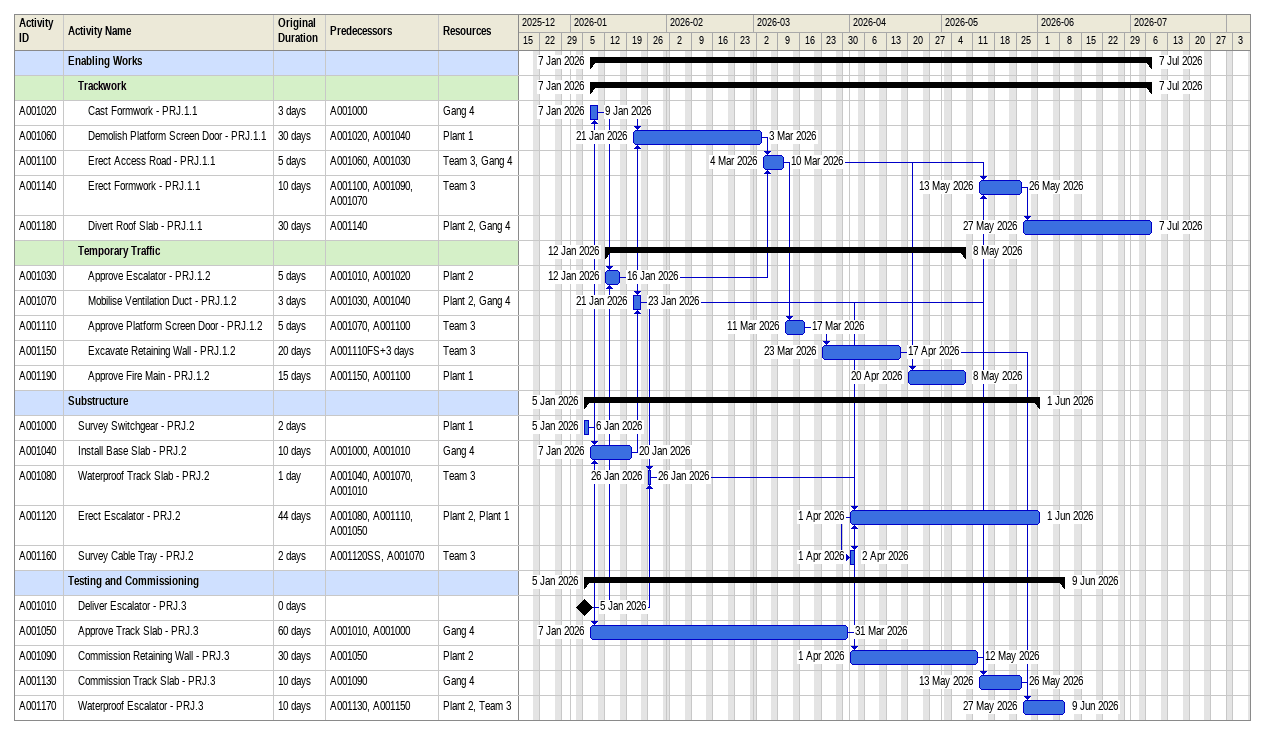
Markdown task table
| ID | Level | Task | Original duration | Start | Finish | Predecessors | Resources |
|---|---|---|---|---|---|---|---|
|  | 1 | **Enabling Works** |  | 2026-01-07 | 2026-07-07 |  |  |
|  | 2 | **Trackwork** |  | 2026-01-07 | 2026-07-07 |  |  |
| A001020 | 3 | Cast Formwork - PRJ.1.1 | 3d | 2026-01-07 | 2026-01-09 | A001000 | Gang 4 |
| A001060 | 3 | Demolish Platform Screen Door - PRJ.1.1 | 30d | 2026-01-21 | 2026-03-03 | A001020, A001040 | Plant 1 |
| A001100 | 3 | Erect Access Road - PRJ.1.1 | 5d | 2026-03-04 | 2026-03-10 | A001060, A001030 | Team 3, Gang 4 |
| A001140 | 3 | Erect Formwork - PRJ.1.1 | 10d | 2026-05-13 | 2026-05-26 | A001100, A001090, A001070 | Team 3 |
| A001180 | 3 | Divert Roof Slab - PRJ.1.1 | 30d | 2026-05-27 | 2026-07-07 | A001140 | Plant 2, Gang 4 |
|  | 2 | **Temporary Traffic** |  | 2026-01-12 | 2026-05-08 |  |  |
| A001030 | 3 | Approve Escalator - PRJ.1.2 | 5d | 2026-01-12 | 2026-01-16 | A001010, A001020 | Plant 2 |
| A001070 | 3 | Mobilise Ventilation Duct - PRJ.1.2 | 3d | 2026-01-21 | 2026-01-23 | A001030, A001040 | Plant 2, Gang 4 |
| A001110 | 3 | Approve Platform Screen Door - PRJ.1.2 | 5d | 2026-03-11 | 2026-03-17 | A001070, A001100 | Team 3 |
| A001150 | 3 | Excavate Retaining Wall - PRJ.1.2 | 20d | 2026-03-23 | 2026-04-17 | A001110FS+3d | Team 3 |
| A001190 | 3 | Approve Fire Main - PRJ.1.2 | 15d | 2026-04-20 | 2026-05-08 | A001150, A001100 | Plant 1 |
|  | 1 | **Substructure** |  | 2026-01-05 | 2026-06-01 |  |  |
| A001000 | 2 | Survey Switchgear - PRJ.2 | 2d | 2026-01-05 | 2026-01-06 |  | Plant 1 |
| A001040 | 2 | Install Base Slab - PRJ.2 | 10d | 2026-01-07 | 2026-01-20 | A001000, A001010 | Gang 4 |
| A001080 | 2 | Waterproof Track Slab - PRJ.2 | 1d | 2026-01-26 | 2026-01-26 | A001040, A001070, A001010 | Team 3 |
| A001120 | 2 | Erect Escalator - PRJ.2 | 44d | 2026-04-01 | 2026-06-01 | A001080, A001110, A001050 | Plant 2, Plant 1 |
| A001160 | 2 | Survey Cable Tray - PRJ.2 | 2d | 2026-04-01 | 2026-04-02 | A001120SS, A001070 | Team 3 |
|  | 1 | **Testing and Commissioning** |  | 2026-01-05 | 2026-06-09 |  |  |
| A001010 | 2 | Deliver Escalator - PRJ.3 | 0d | 2026-01-05 | 2026-01-05 |  |  |
| A001050 | 2 | Approve Track Slab - PRJ.3 | 60d | 2026-01-07 | 2026-03-31 | A001010, A001000 | Gang 4 |
| A001090 | 2 | Commission Retaining Wall - PRJ.3 | 30d | 2026-04-01 | 2026-05-12 | A001050 | Plant 2 |
| A001130 | 2 | Commission Track Slab - PRJ.3 | 10d | 2026-05-13 | 2026-05-26 | A001090 | Gang 4 |
| A001170 | 2 | Waterproof Escalator - PRJ.3 | 10d | 2026-05-27 | 2026-06-09 | A001130, A001150 | Plant 2, Team 3 |
